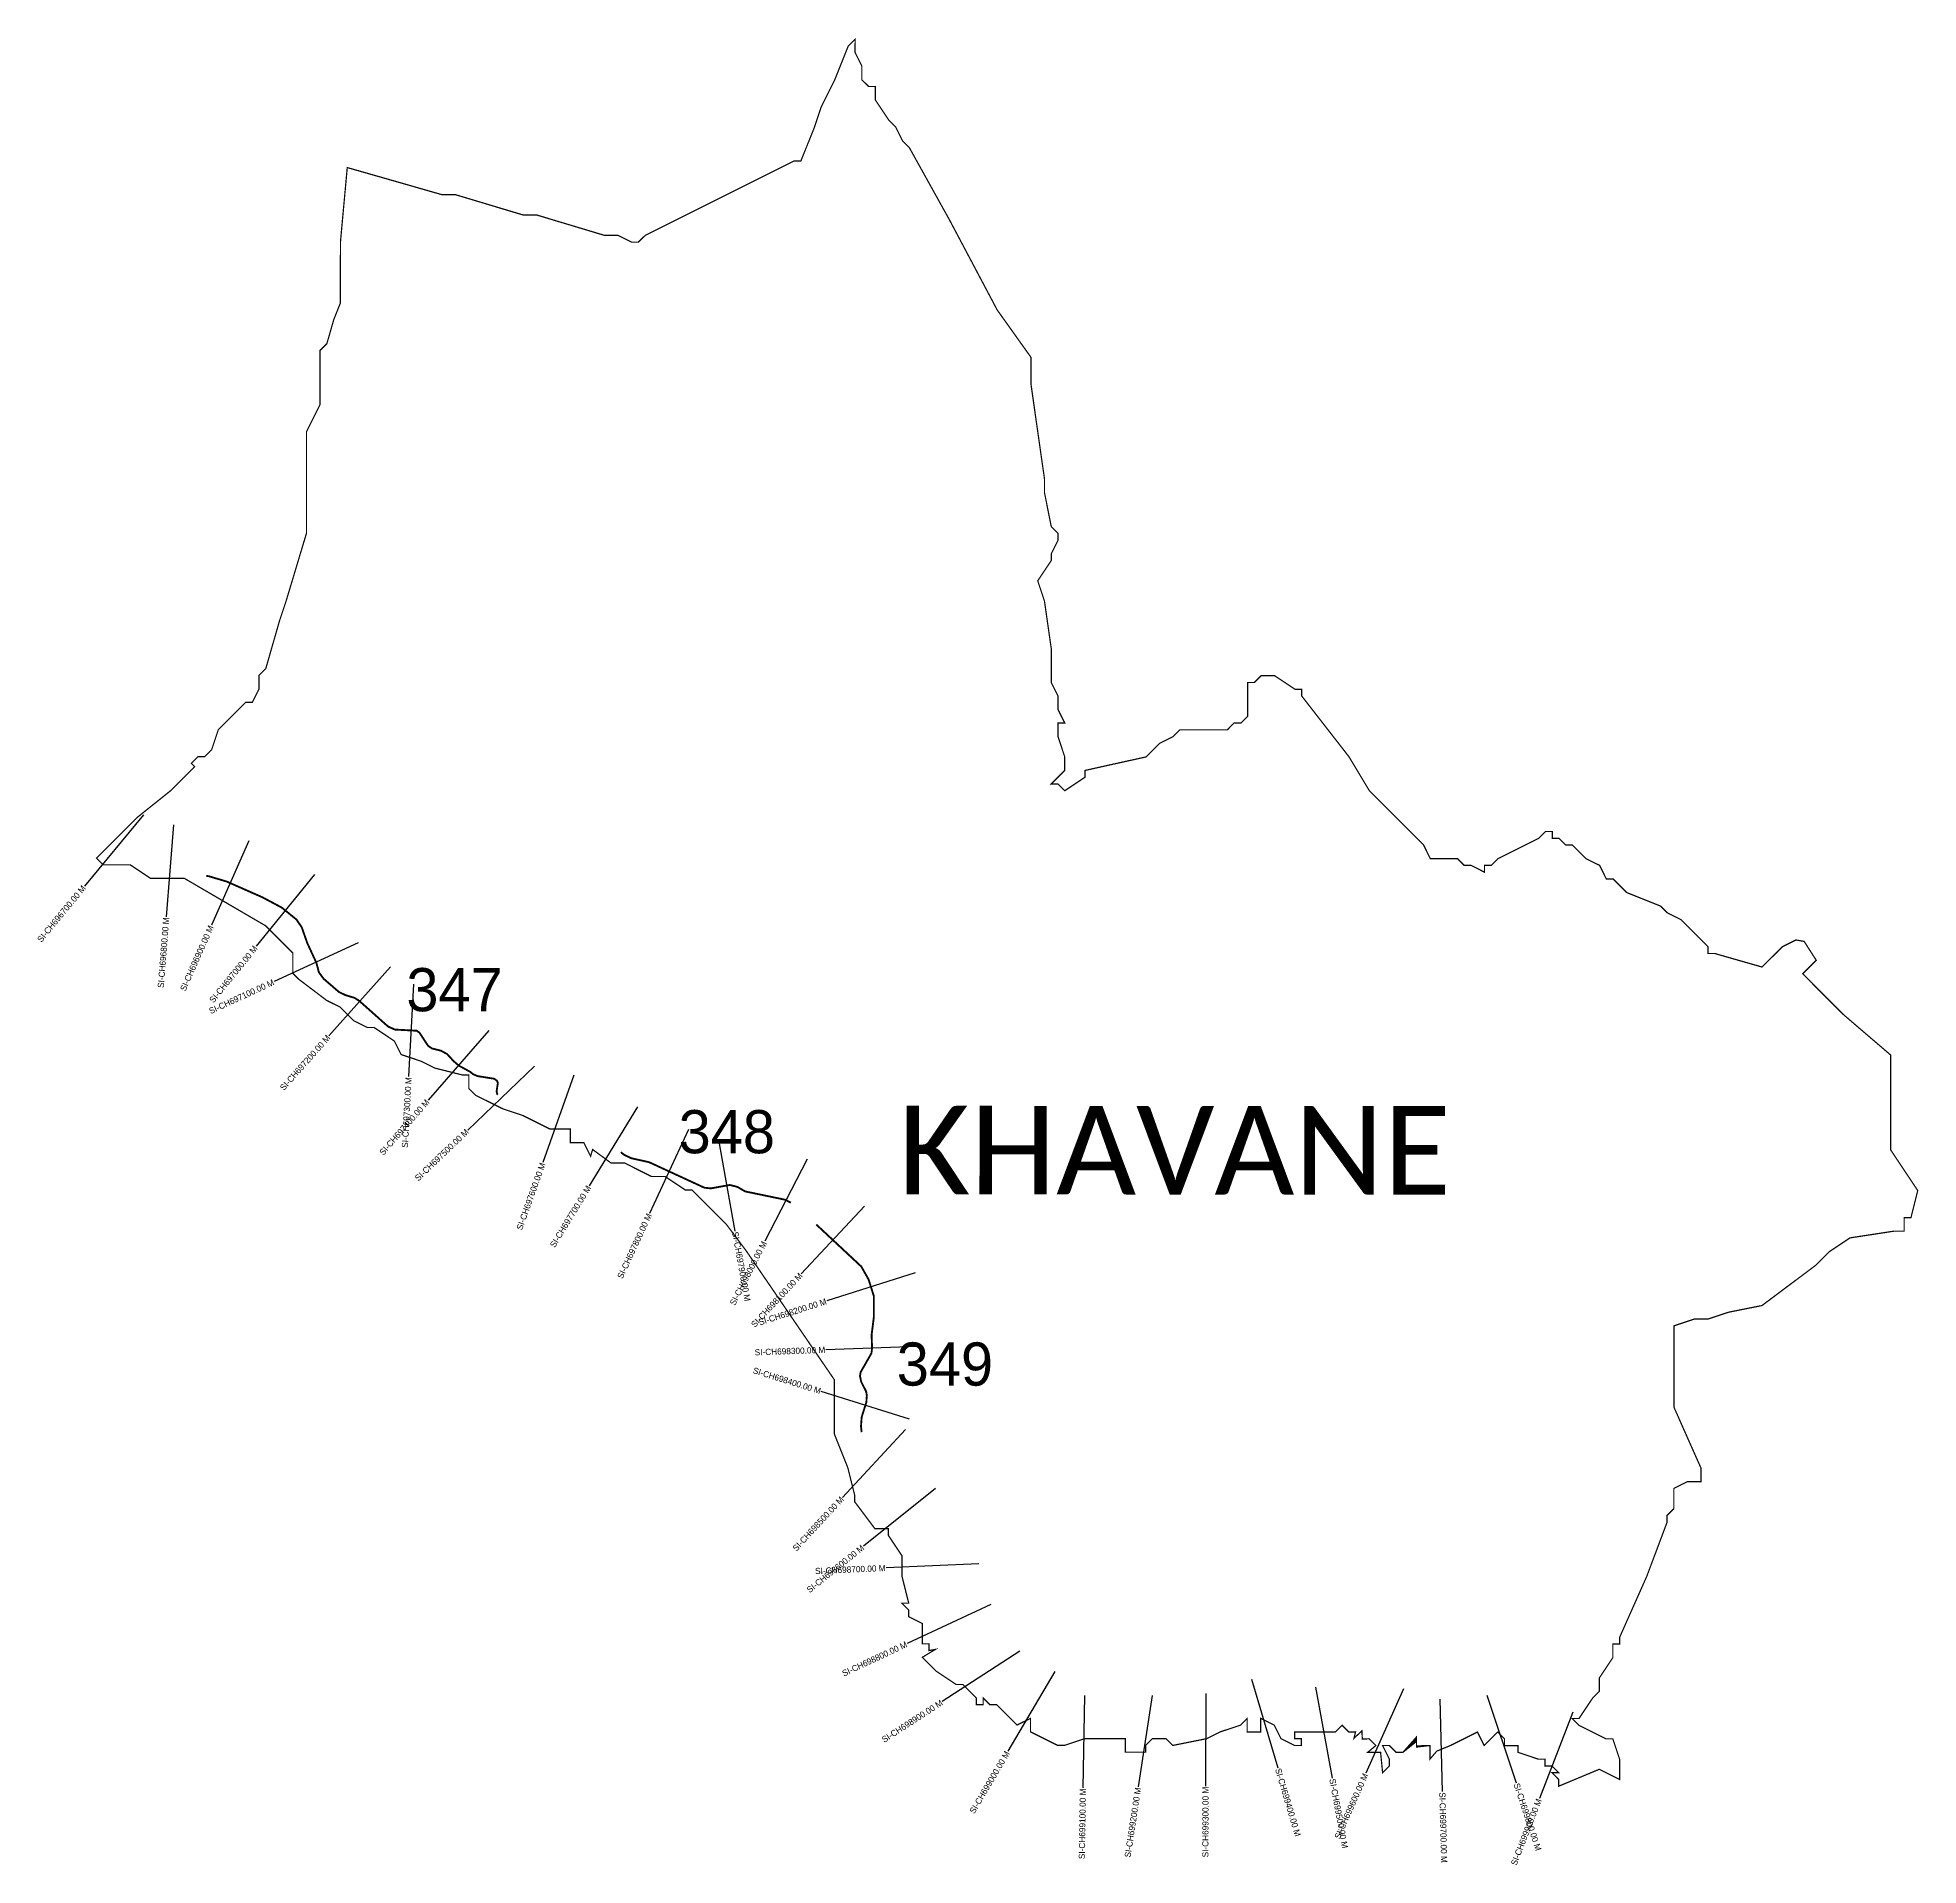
# Model space of a CAD drawing. Header units: metres. Extents: x 345332 to 348382, y 1759549 to 1762513.
import ezdxf
from ezdxf.enums import TextEntityAlignment as Align

# ---------------------------------------------------------------- set-up
doc = ezdxf.new("R2010")
doc.units = ezdxf.units.M
for name, color, linetype in [('CS', 134, 'Continuous'), ('CSMark', 6, 'Continuous'), ('NATURALLY PROTECTED', 3, 'Continuous'), ('VILLAGE NAME', 250, 'Continuous')]:
    doc.layers.add(name, color=color, linetype=linetype)

msp = doc.modelspace()

# ---------------------------------------------------------------- linework, layer by layer
at = {"color": 6, "const_width": 2}
msp.add_lwpolyline([(345834.2705138657, 1762302.077611264), (345987.9760595466, 1762258.092250531), (346009.9080357923, 1762258.08432555), (346119.6877416133, 1762225.113757802), (346141.6526486266, 1762225.105820923), (346251.3994234569, 1762192.135265074), (346273.3643309163, 1762192.127328194), (346295.3252754394, 1762181.153403303), (346306.2912634508, 1762181.153403303), (346317.2941449429, 1762192.111454435), (346558.8167463301, 1762312.781790521), (346569.8189545725, 1762312.777814943), (346591.8036980589, 1762367.665680547), (346602.7815856634, 1762400.592613304), (346624.7623545371, 1762444.481559684), (346646.7141672559, 1762499.369437187), (346657.7170606476, 1762510.364382022), (346657.7091237676, 1762488.399474786), (346668.667174899, 1762466.430605059), (346668.6592380191, 1762444.465697823), (346679.6541945309, 1762433.495735422), (346690.6201827652, 1762433.491772932), (346690.6122458853, 1762411.526865695), (346712.5652537515, 1762378.588033568), (346723.5272794957, 1762367.618083066), (346734.4853306271, 1762345.649213339), (346745.4802871388, 1762334.679250939), (346811.2992486904, 1762216.12793432), (346888.1075807171, 1762071.147585873), (346942.9426793031, 1761994.26705091), (346942.9426793031, 1761950.258895126), (346964.8361903186, 1761796.673742544), (346964.8361903186, 1761774.669028364), (346975.7744051999, 1761719.809070333), (346986.7693617117, 1761708.839107932), (346986.7653873221, 1761697.840188707), (346975.7585433396, 1761675.912187074), (346975.7545689498, 1761664.913267849), (346953.8106933341, 1761631.990297582), (346964.7647821983, 1761599.055439844), (346975.7030089787, 1761522.223697955), (346975.6831727286, 1761467.327895471), (346986.6741548508, 1761445.359013845), (346986.6741548508, 1761423.378218498), (346997.6242810017, 1761401.458168096), (346986.6582929905, 1761401.462130586), (346986.6582929905, 1761379.473360113), (346997.6044447516, 1761346.562365612), (346997.6044447516, 1761324.605390413), (346975.6236639788, 1761302.640488911), (346986.6225829808, 1761302.636514521), (346997.5681371859, 1761291.650152987), (347030.5234408522, 1761313.619570994), (347030.5234408522, 1761324.5846807), (347129.3609571791, 1761346.514756232), (347151.3008584055, 1761368.438808166), (347173.2697400313, 1761379.429789619), (347184.2396905328, 1761390.39181514), (347261.1004004763, 1761390.36404201), (347272.0703628773, 1761401.358998745), (347283.0692818793, 1761401.355024355), (347294.0392326039, 1761412.317049876), (347294.059068854, 1761467.21285236), (347305.0250568652, 1761467.20888987), (347316.0279385805, 1761478.170903492), (347337.9928458169, 1761478.162966612), (347370.9158039616, 1761456.186160005), (347381.8817924189, 1761456.182197515), (347381.8778299288, 1761445.216209504), (347458.7028415387, 1761346.395750631), (347491.6139003133, 1761291.488048776), (347579.4088628709, 1761203.629615424), (347590.3669140023, 1761181.660745698), (347634.2637974843, 1761181.644883837), (347645.2587539961, 1761170.674921436), (347656.2247422304, 1761170.670958946), (347678.1856748541, 1761159.664102841), (347678.1856748541, 1761170.663023502), (347689.1556374781, 1761170.659059576), (347700.1585191934, 1761181.621073198), (347766.0322090589, 1761214.528169705), (347777.0021716829, 1761225.52312644), (347788.0010906849, 1761225.51915205), (347787.9971162952, 1761214.520232825), (347798.9591446788, 1761214.520232825), (347809.9251300507, 1761203.546319833), (347820.9280325106, 1761203.546319833), (347842.8480884184, 1761181.569513227), (347864.8090331646, 1761170.595588336), (347875.767084519, 1761148.626718609), (347886.766003521, 1761148.622744219), (347908.7229738775, 1761126.649900103), (347963.5779203904, 1761104.69809973), (347974.5728650027, 1761093.695206115), (347996.5008789812, 1761082.721293123), (348040.414819471, 1761038.77560489), (348040.414819471, 1761027.809615447), (348051.3768452151, 1761027.805654389), (348128.2296180553, 1761005.81297313), (348161.1724126734, 1761038.7319699), (348183.1412942995, 1761049.722952245), (348196.4749429645, 1761047.349617628), (348216.0602901767, 1761016.780156735), (348194.0874462092, 1760994.823186453), (348259.9254382616, 1760928.937597143), (348336.7623490187, 1760863.048033518), (348336.7068027587, 1760709.326614077), (348380.5798875004, 1760643.448961721), (348369.5980376287, 1760599.556040952), (348358.6320493944, 1760599.560003443), (348358.6241125147, 1760577.595096207), (348342.1421992837, 1760577.601051841), (348270.7934522926, 1760566.660843815), (348237.8546199419, 1760544.707835949), (348215.8817758252, 1760522.7508647), (348128.0312793533, 1760456.920809825), (348073.131514379, 1760445.974658064), (348040.1966445189, 1760434.987639101), (348018.2317375056, 1760434.995575981), (347985.2968795447, 1760424.04148734), (347985.2492701646, 1760292.284975136), (348029.1433865266, 1760193.476414741), (348029.1354496466, 1760171.511507504), (348007.1705424103, 1760171.519444384), (347985.2016726837, 1760160.561393253), (347985.2016726837, 1760127.642388779), (347974.219822589, 1760116.668472484), (347974.2158481993, 1760105.669553259), (347941.2532173315, 1760017.854754898), (347897.2877049713, 1759919.077942915), (347897.2877049713, 1759908.111953471), (347886.3177542468, 1759908.115917393), (347886.3098173668, 1759886.151010157), (347864.3330107603, 1759853.228051789), (347864.3250738804, 1759831.263144553), (347853.3551231558, 1759820.301119032), (347831.3783048726, 1759787.345228558), (347820.4162764889, 1759787.345228558), (347831.3743423824, 1759776.379240547), (347875.2632889844, 1759754.39847145), (347886.2622079864, 1759754.39449706), (347897.2162968507, 1759721.459639322), (347897.2162968507, 1759688.522783062), (347864.279457645, 1759705.022557568), (347798.4077488012, 1759677.598454174), (347798.4077488012, 1759688.568419448), (347787.4496976698, 1759699.567323901), (347798.4156856812, 1759699.56336141), (347787.45366016, 1759710.533311912), (347776.454741158, 1759710.537286302), (347776.454741158, 1759721.503275745), (347765.4927154139, 1759721.507236803), (347732.5657943329, 1759732.518055398), (347732.5697568231, 1759743.48404341), (347710.6048498098, 1759743.49198029), (347710.6048498098, 1759754.454020528), (347699.6467986784, 1759765.460850016), (347677.6739543391, 1759743.50387966), (347666.7027282977, 1759765.466167881), (347622.7781520781, 1759743.52371591), (347600.8100053851, 1759734.567240384), (347589.8393197274, 1759721.570708044), (347589.8393197274, 1759743.535618148), (347567.882349371, 1759743.54355216), (347567.8823493711, 1759754.51351148), (347545.9134796444, 1759732.585501028), (347534.9474916331, 1759732.589463519), (347523.985465889, 1759743.55941402), (347512.986546887, 1759743.56338841), (347523.977529009, 1759721.594506784), (347523.9735665188, 1759710.628518773), (347512.9706850266, 1759699.666505151), (347509.6766720332, 1759732.675634624), (347488.9491176152, 1759732.683124394), (347502.0205588757, 1759743.5673509), (347491.0585329084, 1759754.537301402), (347480.0891863352, 1759753.969732481), (347479.3948974425, 1759767.388183013), (347466.4579718704, 1759755.176441944), (347469.0976002848, 1759765.544157507), (347458.1316122735, 1759765.548119997), (347447.1531273187, 1759776.534542055), (347436.1667050372, 1759765.556056877), (347370.3049140957, 1759765.579855617), (347370.3009397062, 1759754.580936392), (347381.2669281634, 1759754.576973902), (347381.2629656732, 1759743.610985891), (347370.2969772159, 1759743.614948381), (347348.3360326928, 1759754.588873272), (347337.3779815614, 1759776.557742999), (347315.4170368153, 1759787.53166789), (347315.4170368153, 1759765.599689004), (347293.4442045984, 1759765.607628747), (347293.4442045984, 1759787.531685515), (347282.4821788543, 1759776.577579249), (347249.5473208933, 1759765.623490608), (347227.5784394903, 1759754.632508263), (347172.6786745161, 1759743.686356501), (347161.7166487719, 1759754.656307003), (347139.7517417586, 1759754.664243883), (347128.781791034, 1759743.702218362), (347128.7778285439, 1759732.736230351), (347095.8140023054, 1759732.74814162), (347095.8219272858, 1759754.680117643), (347029.9601365675, 1759754.703916383), (346997.0252786066, 1759743.749827742), (346986.0592905953, 1759743.753790232), (346942.1374132254, 1759765.734571228), (346942.1374132254, 1759787.66258834), (346920.209399247, 1759776.70848422), (346887.2904033698, 1759809.65127973), (346876.2914841447, 1759809.65525412), (346865.3294705231, 1759820.658135835), (346865.3254961334, 1759809.65921661), (346854.3265771314, 1759809.663191), (346854.3305515211, 1759820.662110225), (346832.4065002559, 1759842.602011228), (346821.4075812539, 1759842.605985617), (346788.4846226631, 1759864.582792224), (346766.5605832973, 1759886.555624441), (346787.8359751168, 1759899.42869301), (346777.5305340219, 1759897.517649962), (346777.5345084115, 1759908.516569187), (346766.5685201773, 1759908.520531677), (346766.5804195474, 1759941.451426925), (346744.6194748013, 1759952.425351816), (346744.6234372915, 1759963.391339828), (346733.6284926789, 1759974.39423255), (346744.6274116809, 1759974.39025816), (346733.6443545396, 1760018.291116701), (346733.6443545396, 1760051.239892872), (346711.7361770342, 1760084.160832177), (346711.7401514239, 1760095.159751402), (346689.7752441875, 1760095.167688282), (346656.8602108002, 1760139.076470911), (346656.8641851899, 1760150.075390136), (346645.8811280482, 1760193.976247785), (346623.9689878296, 1760248.87997525), (346623.9689878296, 1760336.75309043), (346481.353593845, 1760545.342536455), (346448.4385602346, 1760589.251319084), (346393.5625940006, 1760644.166957818), (346382.5966057663, 1760644.170920308), (346349.6736473985, 1760666.147726915), (346327.7087401621, 1760666.155663795), (346283.7868627924, 1760688.136444791), (346261.8548863237, 1760688.144369771), (346232.0519403267, 1760710.007741492), (346228.9279535662, 1760699.122257153), (346217.9369714442, 1760721.091138779), (346195.9720642078, 1760721.099075659), (346195.9799891882, 1760743.031051681), (346163.0490939405, 1760743.042951052), (346119.1601473385, 1760765.023720148), (346086.2332262574, 1760776.034538744), (346042.3113369885, 1760797.982389418), (346031.3493233669, 1760808.985271133), (346031.3572483475, 1760830.917247156), (346020.3912598899, 1760830.921209647), (345976.46542003, 1760841.936002631), (345954.5044752838, 1760852.909927523), (345921.5775544255, 1760863.920745226), (345910.619491395, 1760885.856684631), (345877.6965328039, 1760907.833490345), (345866.7305445696, 1760907.837452835), (345844.7696000467, 1760918.811378619), (345822.81262969, 1760940.784221843), (345800.8516849441, 1760951.758147626), (345755.7838287703, 1760985.918030045), (345745.9717562196, 1760995.707797457), (345745.9836555901, 1761028.638693596), (345702.1026458679, 1761072.58436993), (345570.4068256616, 1761149.459745917), (345515.5110231776, 1761149.479582167), (345482.5880648099, 1761171.456388774), (345438.6582503371, 1761171.472262534), (345427.6962248161, 1761182.442213035), (345493.5818140517, 1761248.28020479), (345548.4934905186, 1761292.190183013), (345586.9212603872, 1761330.590191651), (345581.4320363661, 1761336.066937825), (345592.4102102506, 1761347.070123636), (345603.4091292527, 1761347.066149247), (345614.3790797546, 1761358.02817566), (345625.3569673587, 1761390.955107525), (345669.3026555913, 1761434.869048238), (345680.2686436026, 1761434.865085748), (345691.2754875851, 1761456.793087381), (345691.2754875851, 1761478.750039654), (345702.253387089, 1761489.752951352), (345724.2460555562, 1761566.572793871), (345735.2239429377, 1761599.499726628), (345768.1945106855, 1761709.279432226), (345768.2540075362, 1761873.933908465), (345790.2347887555, 1761917.855786057), (345790.2665243756, 1762005.682483789), (345801.2364748775, 1762016.644510202), (345812.2492804443, 1762055.070890227), (345823.2251808541, 1762082.498363818), (345823.2608908641, 1762181.323980774), (345834.2705138657, 1762302.077611264)], dxfattribs=at)
at = {"layer": 'CS'}
for p, q in [((345503.7083706347, 1761252.669793555), (345408.088658071, 1761137.097865436)), ((345552.7676648341, 1761236.64067457), (345540.9071111841, 1761087.110318899)), ((345674.7288854061, 1761210.611184789), (345614.0234161586, 1761073.443965661)), ((345781.0143760036, 1761155.824520872), (345686.3934515343, 1761039.433453119)), ((345851.9046212697, 1761045.030406124), (345715.6900105563, 1760982.216555517)), ((345904.3973819569, 1761006.287854329), (345804.6620365705, 1760894.24830381)), ((345941.8904303146, 1760977.895131594), (345933.8371082128, 1760828.111474263)), ((346064.0007349661, 1760902.837821815), (345965.2204585151, 1760789.955329885)), ((346138.0823315566, 1760844.938638497), (346029.6063725287, 1760741.338608029)), ((346201.8853859913, 1760830.275151751), (346151.6277023453, 1760688.945164719)), ((346305.0309894224, 1760778.969263556), (346226.7174711424, 1760651.035714967)), ((346387.3480691442, 1760742.628036872), (346324.4951999362, 1760606.43142593)), ((346436.3261231204, 1760725.391990504), (346462.9333047954, 1760577.770657752)), ((346579.9746670008, 1760694.467706092), (346511.2592573236, 1760561.132817661)), ((346672.7181595633, 1760618.135993713), (346570.3867293084, 1760508.462485599)), ((346754.8874264128, 1760509.75608598), (346611.9173772157, 1760464.3736551)), ((346760.1682767104, 1760390.768457071), (346610.2687374543, 1760385.279547271)), ((346745.9366055944, 1760272.874636027), (346602.8094707743, 1760317.759191034)), ((346739.2376681446, 1760256.001942297), (346637.3822146417, 1760145.886245906)), ((346788.0646121572, 1760160.565632003), (346671.1024679391, 1760066.651539238)), ((346858.0373211799, 1760038.273464852), (346708.1867588318, 1760031.579515046)), ((346877.9142065266, 1759972.41139203), (346742.0679045796, 1759908.80492815)), ((346924.9204867597, 1759896.387968258), (346799.0900243102, 1759814.738138377)), ((346981.353066366, 1759863.493132759), (346905.32526174, 1759734.188171819)), ((347300.2529021932, 1759851.173078307), (347342.9803818715, 1759707.387256752)), ((347029.4679452988, 1759824.802077095), (347027.0735289305, 1759674.821189079)), ((347139.3319992121, 1759824.688255455), (347116.7258928078, 1759676.401492886)), ((347226.3019791628, 1759827.733805984), (347225.8566381695, 1759677.734467081)), ((347404.0607511617, 1759838.278414729), (347431.2584431909, 1759690.764735539)), ((347546.7172184434, 1759835.692157876), (347485.8181272644, 1759698.610792645)), ((347605.7601337408, 1759818.822183616), (347609.7587328792, 1759668.875489071)), ((347682.144506659, 1759825.388964156), (347729.5594591523, 1759683.080066753)), ((347821.5230725249, 1759797.428052039), (347767.1072053768, 1759657.646388712))]:
    msp.add_line(p, q, dxfattribs=at)
at = {"layer": 'NATURALLY PROTECTED', "const_width": 3, "flags": 128}
for points in [[(345605.6998866688, 1761153.761107008), (345610.5884691886, 1761152.81683367), (345638.9914399555, 1761144.410662073), (345697.1892877009, 1761118.654306715), (345728.1314767992, 1761102.159138173), (345751.9337985154, 1761082.8088761), (345760.5028830729, 1761070.278390699), (345769.4119119623, 1761044.818864907), (345778.7738544887, 1761024.517078881), (345784.368735208, 1761012.384332831), (345788.2943686088, 1760997.236407189), (345796.0985784199, 1760986.694523384), (345813.5538907225, 1760971.626640773), (345820.7833947891, 1760965.385943573), (345831.4849178066, 1760960.20678832), (345845.9242605806, 1760955.924408859), (345853.6994507536, 1760951.007158426), (345863.8552876645, 1760941.966637527), (345870.2224905118, 1760936.298682151), (345886.2973062361, 1760921.989205858), (345900.3989783234, 1760909.436182179), (345911.4070738989, 1760904.4257832), (345926.1645962761, 1760903.632324904), (345938.7964905094, 1760902.9531539), (345946.8529801465, 1760902.519985758), (345951.3950987516, 1760899.349945443), (345957.10782179, 1760890.626599194), (345965.2543297883, 1760878.186855572), (345971.5471645642, 1760873.814256001), (345986.1461153475, 1760870.166225842), (345996.1423442491, 1760864.773213433), (346006.2981811601, 1760853.670535631), (346015.1097869786, 1760845.959748591), (346024.7888726924, 1760840.725845176), (346033.4966270932, 1760836.017182928), (346038.4353574977, 1760832.002498928), (346045.4176897019, 1760828.988818072), (346058.429888132, 1760826.926661169), (346066.5767122987, 1760825.635562684), (346072.7210282079, 1760824.661819198), (346077.3123447785, 1760821.216995778), (346078.4233823507, 1760817.568965619), (346077.1537731848, 1760809.162794022), (346076.3517039847, 1760803.852237427), (346077.6294879661, 1760799.645989477), (346078.4301226235, 1760798.807673006)], [(346277.837036658, 1760705.657205772), (346283.4429796941, 1760701.185170344), (346295.025960949, 1760695.792679603), (346316.2901007491, 1760691.034538165), (346323.7971802473, 1760689.354726691), (346358.1333096076, 1760673.509073675), (346376.4124113172, 1760665.073518809), (346389.8109569383, 1760658.890273674), (346401.0136617214, 1760653.720378985), (346413.2660047049, 1760648.066090655), (346423.7425656346, 1760646.915439838), (346439.4991926941, 1760649.755404972), (346454.5477022636, 1760652.467739429), (346467.0409020595, 1760649.220172748), (346479.4395424274, 1760641.990886042), (346493.1295566896, 1760639.150920907), (346522.8934198417, 1760632.976469077), (346544.1157023326, 1760628.573950483), (346553.5371497751, 1760623.718517469)], [(346594.8084582181, 1760588.252853184), (346627.8428623003, 1760557.429933), (346667.7449014231, 1760520.199130713), (346679.5382382855, 1760499.238296197), (346688.0617205547, 1760472.386436287), (346688.0617205547, 1760438.30528967), (346684.4456663674, 1760409.129916771), (346685.2209052701, 1760387.958508798), (346684.1088312826, 1760379.478260226), (346678.4189093883, 1760369.525862205), (346671.8915878115, 1760358.108745493), (346666.5707195633, 1760348.801869299), (346665.6171033345, 1760342.614010378), (346667.6474415841, 1760333.221884684), (346672.6263823453, 1760323.472415839), (346675.7002038702, 1760317.453439388), (346676.6901680915, 1760310.676401002), (346675.8776182255, 1760300.114693781), (346672.1029924442, 1760288.078228766), (346668.3904229496, 1760276.239647824), (346667.2245840006, 1760261.12620844), (346668.2598163522, 1760251.637447091)]]:
    msp.add_lwpolyline(points, dxfattribs=at)

# ---------------------------------------------------------------- texts
at = {"char_height": 70, "attachment_point": 1}
for s, width, insert in [('347', 95.17246124148369, (345930.1621480147, 1761004.126945968)), ('348', 95.17246124148369, (346371.5841574083, 1760773.829584075)), ('349', 232.5719128567725, (346725.2280760939, 1760397.151993241))]:
    msp.add_mtext_dynamic_manual_height_columns(s, width=width, gutter_width=1, heights=[0], dxfattribs=dict(at, insert=insert))
at = {"layer": 'CSMark'}
for s, rotation, p in [('SI-CH696700.00 M', 50.39696894788683, (345407.4511933206, 1761136.327385915)), ('SI-CH696800.00 M', 85.46486812363189, (345540.8280408265, 1761086.113449862)), ('SI-CH696900.00 M', 66.12747502635342, (345613.6187130303, 1761072.529517533)), ('SI-CH697000.00 M', 50.89037513593677, (345685.7626453711, 1761038.657512667)), ('SI-CH697100.00 M', 24.75626299446899, (345714.7819131515, 1760981.797796512)), ('SI-CH697200.00 M', 48.32516924931932, (345803.9971342679, 1760893.501373473)), ('SI-CH697300.00 M', 86.92237780549719, (345933.7834193988, 1760827.112916548)), ('SI-CH697400.00 M', 48.8117475292299, (345964.5619233387, 1760789.202779939)), ('SI-CH697500.00 M', 43.68292059641246, (346028.8831994685, 1760740.647941159)), ('SI-CH697600.00 M', 70.42434710280135, (346151.2926511209, 1760688.002964805)), ('SI-CH697700.00 M', 58.52744254776984, (346226.1953810205, 1760650.182824643)), ('SI-CH697800.00 M', 65.22732357674562, (346324.0761808081, 1760605.523448523)), ('SI-CH698000.00 M', 62.73525218090779, (346510.8011545924, 1760560.243918405)), ('SI-CH698100.00 M', 46.98345388278155, (346569.7045197734, 1760507.731328878)), ('SI-CH698200.00 M', 17.61079889484582, (346610.9642435544, 1760464.071105561)), ('SI-CH698300.00 M', 2.097077289593914, (346609.2694071926, 1760385.242954539)), ('SI-CH698400.00 M', 342.5886169612889, (346601.8552898755, 1760318.058421401)), ('SI-CH698500.00 M', 47.23161362709009, (346636.703178285, 1760145.152141263)), ('SI-CH698600.00 M', 38.76252572387969, (346670.322720311, 1760066.025445286)), ('SI-CH698700.00 M', 2.55774992412924, (346707.1877550829, 1760031.534888714)), ('SI-CH698800.00 M', 25.09010931112257, (346741.1622625666, 1759908.380885058)), ('SI-CH698900.00 M', 32.97904026970899, (346798.2511545605, 1759814.193806177)), ('SI-CH699000.00 M', 59.54562834993624, (346904.8184097091, 1759733.326138746)), ('SI-CH699600.00 M', 66.04657238335646, (347485.4121333232, 1759697.696916877)), ('SI-CH699100.00 M', 89.0853614719798, (347027.0575661547, 1759673.821316492)), ('SI-CH699200.00 M', 81.33207775154484, (347116.5751854317, 1759675.412914468)), ('SI-CH699300.00 M', 89.82989202101665, (347225.8536692295, 1759676.734471489)), ('SI-CH699900.00 M', 68.72944053533779, (347766.7444329292, 1759656.714510956))]:
    msp.add_text(s, height=10, rotation=rotation, dxfattribs=at).set_placement(p, align=Align.MIDDLE_RIGHT)
for s, rotation, p in [('SI-CH697900.00 M', 280.2172597690183, (346463.1106860065, 1760576.786515534)), ('SI-CH699400.00 M', 286.5498744790148, (347343.2652317361, 1759706.428684608)), ('SI-CH699500.00 M', 280.446535893816, (347431.4397611378, 1759689.781311011)), ('SI-CH699700.00 M', 271.5275333145869, (347609.7853902068, 1759667.87584444)), ('SI-CH699800.00 M', 288.4272134336022, (347729.8755588356, 1759682.13134077))]:
    msp.add_text(s, height=10, rotation=rotation, dxfattribs=at).set_placement(p, align=Align.MIDDLE_LEFT)
at = {"layer": 'VILLAGE NAME', "insert": (346727.7555953718, 1760780.843770973), "char_height": 143.6998292004773, "attachment_point": 1, "rotation": 359.97929653435835}
msp.add_mtext_dynamic_manual_height_columns('{\\fCalibri|b0|i0|c0|p34;KHAVANE}', width=1418.000350885173, gutter_width=718.4991460023863, heights=[0], dxfattribs=at)

doc.saveas('drawing.dxf')
